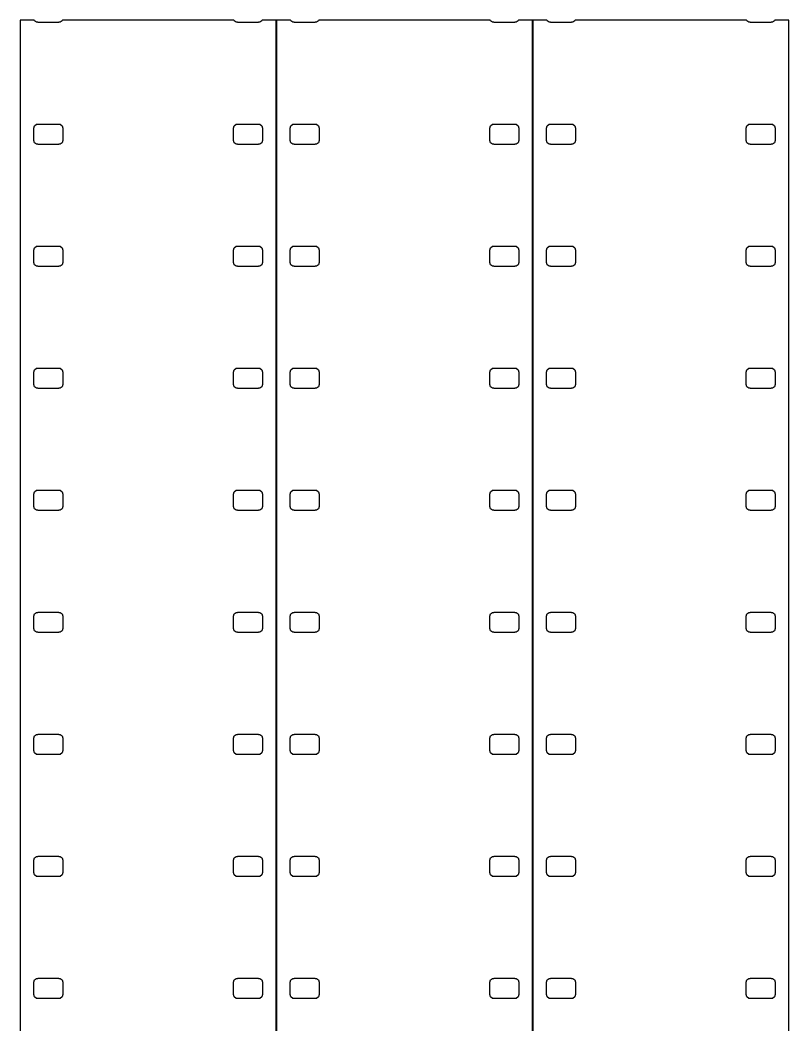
# Model space of a CAD drawing. Header units: metres. Extents: x -8 to 184, y -125 to 125.
# Drawn here: x 136.1 to 184.1, y 62.7 to 125.5 of the extents above; entities that cross this region are included whole.
import ezdxf

# ---------------------------------------------------------------- set-up
doc = ezdxf.new("R2010")
doc.units = ezdxf.units.M

msp = doc.modelspace()

# ---------------------------------------------------------------- linework, layer by layer
for p, q in [((136.976, 125.482), (136.09, 125.482)), ((136.09, 125.482), (136.09, -125.482)), ((136.988, 125.446), (136.976, 125.482)), ((138.733, 125.482), (138.721, 125.446)), ((149.447, 125.482), (138.733, 125.482)), ((149.459, 125.446), (149.447, 125.482)), ((151.204, 125.482), (151.192, 125.446)), ((152.09, 125.482), (151.204, 125.482)), ((152.09, -125.482), (152.09, 125.482)), ((152.986, 125.482), (152.1, 125.482)), ((152.1, 125.482), (152.1, -125.482)), ((152.998, 125.446), (152.986, 125.482)), ((154.743, 125.482), (154.731, 125.446)), ((165.457, 125.482), (154.743, 125.482)), ((165.469, 125.446), (165.457, 125.482)), ((167.214, 125.482), (167.202, 125.446)), ((168.1, 125.482), (167.214, 125.482)), ((168.1, -125.482), (168.1, 125.482)), ((168.996, 125.482), (168.11, 125.482)), ((168.11, 125.482), (168.11, -125.482)), ((169.008, 125.446), (168.996, 125.482)), ((170.753, 125.482), (170.741, 125.446)), ((181.467, 125.482), (170.753, 125.482)), ((181.479, 125.446), (181.467, 125.482)), ((183.224, 125.482), (183.212, 125.446)), ((184.11, 125.482), (183.224, 125.482)), ((184.11, -125.482), (184.11, 125.482)), ((137.113, 125.355), (136.988, 125.446)), ((137.19, 125.355), (137.113, 125.355)), ((137.19, 125.342), (137.19, 125.355)), ((138.519, 125.342), (137.19, 125.342)), ((138.596, 125.355), (138.519, 125.355)), ((138.519, 125.355), (138.519, 125.342)), ((138.721, 125.446), (138.596, 125.355)), ((149.584, 125.355), (149.459, 125.446)), ((149.661, 125.355), (149.584, 125.355)), ((149.661, 125.342), (149.661, 125.355)), ((150.99, 125.342), (149.661, 125.342)), ((151.067, 125.355), (150.99, 125.355)), ((150.99, 125.355), (150.99, 125.342)), ((151.192, 125.446), (151.067, 125.355)), ((153.123, 125.355), (152.998, 125.446)), ((153.2, 125.355), (153.123, 125.355)), ((153.2, 125.342), (153.2, 125.355)), ((154.529, 125.342), (153.2, 125.342)), ((154.606, 125.355), (154.529, 125.355)), ((154.529, 125.355), (154.529, 125.342)), ((154.731, 125.446), (154.606, 125.355)), ((165.594, 125.355), (165.469, 125.446)), ((165.671, 125.355), (165.594, 125.355)), ((165.671, 125.342), (165.671, 125.355)), ((167, 125.342), (165.671, 125.342)), ((167.077, 125.355), (167, 125.355)), ((167, 125.355), (167, 125.342)), ((167.202, 125.446), (167.077, 125.355)), ((169.133, 125.355), (169.008, 125.446)), ((169.21, 125.355), (169.133, 125.355)), ((169.21, 125.342), (169.21, 125.355)), ((170.539, 125.342), (169.21, 125.342)), ((170.616, 125.355), (170.539, 125.355)), ((170.539, 125.355), (170.539, 125.342)), ((170.741, 125.446), (170.616, 125.355)), ((181.604, 125.355), (181.479, 125.446)), ((181.681, 125.355), (181.604, 125.355)), ((181.681, 125.342), (181.681, 125.355)), ((183.01, 125.342), (181.681, 125.342)), ((183.087, 125.355), (183.01, 125.355)), ((183.01, 125.355), (183.01, 125.342)), ((183.212, 125.446), (183.087, 125.355)), ((136.94, 118.742), (136.988, 118.889)), ((136.94, 117.973), (136.94, 118.742)), ((136.988, 118.889), (137.113, 118.98)), ((137.113, 118.98), (137.19, 118.98)), ((137.19, 118.98), (137.19, 118.992)), ((137.19, 118.992), (138.519, 118.992)), ((138.519, 118.992), (138.519, 118.98)), ((138.519, 118.98), (138.596, 118.98)), ((138.596, 118.98), (138.721, 118.889)), ((138.721, 118.889), (138.769, 118.742)), ((138.769, 118.742), (138.769, 117.973)), ((149.411, 118.742), (149.459, 118.889)), ((149.411, 117.973), (149.411, 118.742)), ((149.459, 118.889), (149.584, 118.98)), ((149.584, 118.98), (149.661, 118.98)), ((149.661, 118.98), (149.661, 118.992)), ((149.661, 118.992), (150.99, 118.992)), ((150.99, 118.992), (150.99, 118.98)), ((150.99, 118.98), (151.067, 118.98)), ((151.067, 118.98), (151.192, 118.889)), ((151.192, 118.889), (151.24, 118.742)), ((151.24, 118.742), (151.24, 117.973)), ((152.95, 118.742), (152.998, 118.889)), ((152.95, 117.973), (152.95, 118.742)), ((152.998, 118.889), (153.123, 118.98)), ((153.123, 118.98), (153.2, 118.98)), ((153.2, 118.98), (153.2, 118.992)), ((153.2, 118.992), (154.529, 118.992)), ((154.529, 118.992), (154.529, 118.98)), ((154.529, 118.98), (154.606, 118.98)), ((154.606, 118.98), (154.731, 118.889)), ((154.731, 118.889), (154.779, 118.742)), ((154.779, 118.742), (154.779, 117.973)), ((165.421, 118.742), (165.469, 118.889)), ((165.421, 117.973), (165.421, 118.742)), ((165.469, 118.889), (165.594, 118.98)), ((165.594, 118.98), (165.671, 118.98)), ((165.671, 118.98), (165.671, 118.992)), ((165.671, 118.992), (167, 118.992)), ((167, 118.992), (167, 118.98)), ((167, 118.98), (167.077, 118.98)), ((167.077, 118.98), (167.202, 118.889)), ((167.202, 118.889), (167.25, 118.742)), ((167.25, 118.742), (167.25, 117.973)), ((168.96, 118.742), (169.008, 118.889)), ((168.96, 117.973), (168.96, 118.742)), ((169.008, 118.889), (169.133, 118.98)), ((169.133, 118.98), (169.21, 118.98)), ((169.21, 118.98), (169.21, 118.992)), ((169.21, 118.992), (170.539, 118.992)), ((170.539, 118.992), (170.539, 118.98)), ((170.539, 118.98), (170.616, 118.98)), ((170.616, 118.98), (170.741, 118.889)), ((170.741, 118.889), (170.789, 118.742)), ((170.789, 118.742), (170.789, 117.973)), ((181.431, 118.742), (181.479, 118.889)), ((181.431, 117.973), (181.431, 118.742)), ((181.479, 118.889), (181.604, 118.98)), ((181.604, 118.98), (181.681, 118.98)), ((181.681, 118.98), (181.681, 118.992)), ((181.681, 118.992), (183.01, 118.992)), ((183.01, 118.992), (183.01, 118.98)), ((183.01, 118.98), (183.087, 118.98)), ((183.087, 118.98), (183.212, 118.889)), ((183.212, 118.889), (183.26, 118.742)), ((183.26, 118.742), (183.26, 117.973)), ((136.988, 117.826), (136.94, 117.973)), ((138.769, 117.973), (138.721, 117.826)), ((149.459, 117.826), (149.411, 117.973)), ((151.24, 117.973), (151.192, 117.826)), ((152.998, 117.826), (152.95, 117.973)), ((154.779, 117.973), (154.731, 117.826)), ((165.469, 117.826), (165.421, 117.973)), ((167.25, 117.973), (167.202, 117.826)), ((169.008, 117.826), (168.96, 117.973)), ((170.789, 117.973), (170.741, 117.826)), ((181.479, 117.826), (181.431, 117.973)), ((183.26, 117.973), (183.212, 117.826)), ((137.113, 117.735), (136.988, 117.826)), ((137.19, 117.735), (137.113, 117.735)), ((137.19, 117.723), (137.19, 117.735)), ((138.519, 117.723), (137.19, 117.723)), ((138.596, 117.735), (138.519, 117.735)), ((138.519, 117.735), (138.519, 117.723)), ((138.721, 117.826), (138.596, 117.735)), ((149.584, 117.735), (149.459, 117.826)), ((149.661, 117.735), (149.584, 117.735)), ((149.661, 117.723), (149.661, 117.735)), ((150.99, 117.723), (149.661, 117.723)), ((151.067, 117.735), (150.99, 117.735)), ((150.99, 117.735), (150.99, 117.723)), ((151.192, 117.826), (151.067, 117.735)), ((153.123, 117.735), (152.998, 117.826)), ((153.2, 117.735), (153.123, 117.735)), ((153.2, 117.723), (153.2, 117.735)), ((154.529, 117.723), (153.2, 117.723)), ((154.606, 117.735), (154.529, 117.735)), ((154.529, 117.735), (154.529, 117.723)), ((154.731, 117.826), (154.606, 117.735)), ((165.594, 117.735), (165.469, 117.826)), ((165.671, 117.735), (165.594, 117.735)), ((165.671, 117.723), (165.671, 117.735)), ((167, 117.723), (165.671, 117.723)), ((167.077, 117.735), (167, 117.735)), ((167, 117.735), (167, 117.723)), ((167.202, 117.826), (167.077, 117.735)), ((169.133, 117.735), (169.008, 117.826)), ((169.21, 117.735), (169.133, 117.735)), ((169.21, 117.723), (169.21, 117.735)), ((170.539, 117.723), (169.21, 117.723)), ((170.616, 117.735), (170.539, 117.735)), ((170.539, 117.735), (170.539, 117.723)), ((170.741, 117.826), (170.616, 117.735)), ((181.604, 117.735), (181.479, 117.826)), ((181.681, 117.735), (181.604, 117.735)), ((181.681, 117.723), (181.681, 117.735)), ((183.01, 117.723), (181.681, 117.723)), ((183.087, 117.735), (183.01, 117.735)), ((183.01, 117.735), (183.01, 117.723)), ((183.212, 117.826), (183.087, 117.735)), ((136.94, 111.122), (136.988, 111.269)), ((136.94, 110.352), (136.94, 111.122)), ((136.988, 111.269), (137.113, 111.36)), ((137.113, 111.36), (137.19, 111.36)), ((137.19, 111.36), (137.19, 111.372)), ((137.19, 111.372), (138.519, 111.372)), ((138.519, 111.372), (138.519, 111.36)), ((138.519, 111.36), (138.596, 111.36)), ((138.596, 111.36), (138.721, 111.269)), ((138.721, 111.269), (138.769, 111.122)), ((138.769, 111.122), (138.769, 110.352)), ((149.411, 111.122), (149.459, 111.269)), ((149.411, 110.352), (149.411, 111.122)), ((149.459, 111.269), (149.584, 111.36)), ((149.584, 111.36), (149.661, 111.36)), ((149.661, 111.36), (149.661, 111.372)), ((149.661, 111.372), (150.99, 111.372)), ((150.99, 111.372), (150.99, 111.36)), ((150.99, 111.36), (151.067, 111.36)), ((151.067, 111.36), (151.192, 111.269)), ((151.192, 111.269), (151.24, 111.122)), ((151.24, 111.122), (151.24, 110.352)), ((152.95, 111.122), (152.998, 111.269)), ((152.95, 110.352), (152.95, 111.122)), ((152.998, 111.269), (153.123, 111.36)), ((153.123, 111.36), (153.2, 111.36)), ((153.2, 111.36), (153.2, 111.372)), ((153.2, 111.372), (154.529, 111.372)), ((154.529, 111.372), (154.529, 111.36)), ((154.529, 111.36), (154.606, 111.36)), ((154.606, 111.36), (154.731, 111.269)), ((154.731, 111.269), (154.779, 111.122)), ((154.779, 111.122), (154.779, 110.352)), ((165.421, 111.122), (165.469, 111.269)), ((165.421, 110.352), (165.421, 111.122)), ((165.469, 111.269), (165.594, 111.36)), ((165.594, 111.36), (165.671, 111.36)), ((165.671, 111.36), (165.671, 111.372)), ((165.671, 111.372), (167, 111.372)), ((167, 111.372), (167, 111.36)), ((167, 111.36), (167.077, 111.36)), ((167.077, 111.36), (167.202, 111.269)), ((167.202, 111.269), (167.25, 111.122)), ((167.25, 111.122), (167.25, 110.352)), ((168.96, 111.122), (169.008, 111.269)), ((168.96, 110.352), (168.96, 111.122)), ((169.008, 111.269), (169.133, 111.36)), ((169.133, 111.36), (169.21, 111.36)), ((169.21, 111.36), (169.21, 111.372)), ((169.21, 111.372), (170.539, 111.372)), ((170.539, 111.372), (170.539, 111.36)), ((170.539, 111.36), (170.616, 111.36)), ((170.616, 111.36), (170.741, 111.269)), ((170.741, 111.269), (170.789, 111.122)), ((170.789, 111.122), (170.789, 110.352)), ((181.431, 111.122), (181.479, 111.269)), ((181.431, 110.352), (181.431, 111.122)), ((181.479, 111.269), (181.604, 111.36)), ((181.604, 111.36), (181.681, 111.36)), ((181.681, 111.36), (181.681, 111.372)), ((181.681, 111.372), (183.01, 111.372)), ((183.01, 111.372), (183.01, 111.36)), ((183.01, 111.36), (183.087, 111.36)), ((183.087, 111.36), (183.212, 111.269)), ((183.212, 111.269), (183.26, 111.122)), ((183.26, 111.122), (183.26, 110.352)), ((136.988, 110.206), (136.94, 110.352)), ((137.113, 110.115), (136.988, 110.206)), ((137.19, 110.115), (137.113, 110.115)), ((137.19, 110.102), (137.19, 110.115)), ((138.519, 110.102), (137.19, 110.102)), ((138.596, 110.115), (138.519, 110.115)), ((138.519, 110.115), (138.519, 110.102)), ((138.721, 110.206), (138.596, 110.115)), ((138.769, 110.352), (138.721, 110.206)), ((149.459, 110.206), (149.411, 110.352)), ((149.584, 110.115), (149.459, 110.206)), ((149.661, 110.115), (149.584, 110.115)), ((149.661, 110.102), (149.661, 110.115)), ((150.99, 110.102), (149.661, 110.102)), ((151.067, 110.115), (150.99, 110.115)), ((150.99, 110.115), (150.99, 110.102)), ((151.192, 110.206), (151.067, 110.115)), ((151.24, 110.352), (151.192, 110.206)), ((152.998, 110.206), (152.95, 110.352)), ((153.123, 110.115), (152.998, 110.206)), ((153.2, 110.115), (153.123, 110.115)), ((153.2, 110.102), (153.2, 110.115)), ((154.529, 110.102), (153.2, 110.102)), ((154.606, 110.115), (154.529, 110.115)), ((154.529, 110.115), (154.529, 110.102)), ((154.731, 110.206), (154.606, 110.115)), ((154.779, 110.352), (154.731, 110.206)), ((165.469, 110.206), (165.421, 110.352)), ((165.594, 110.115), (165.469, 110.206)), ((165.671, 110.115), (165.594, 110.115)), ((165.671, 110.102), (165.671, 110.115)), ((167, 110.102), (165.671, 110.102)), ((167.077, 110.115), (167, 110.115)), ((167, 110.115), (167, 110.102)), ((167.202, 110.206), (167.077, 110.115)), ((167.25, 110.352), (167.202, 110.206)), ((169.008, 110.206), (168.96, 110.352)), ((169.133, 110.115), (169.008, 110.206)), ((169.21, 110.115), (169.133, 110.115)), ((169.21, 110.102), (169.21, 110.115)), ((170.539, 110.102), (169.21, 110.102)), ((170.616, 110.115), (170.539, 110.115)), ((170.539, 110.115), (170.539, 110.102)), ((170.741, 110.206), (170.616, 110.115)), ((170.789, 110.352), (170.741, 110.206)), ((181.479, 110.206), (181.431, 110.352)), ((181.604, 110.115), (181.479, 110.206)), ((181.681, 110.115), (181.604, 110.115)), ((181.681, 110.102), (181.681, 110.115)), ((183.01, 110.102), (181.681, 110.102)), ((183.087, 110.115), (183.01, 110.115)), ((183.01, 110.115), (183.01, 110.102)), ((183.212, 110.206), (183.087, 110.115)), ((183.26, 110.352), (183.212, 110.206)), ((136.94, 103.503), (136.988, 103.649)), ((136.988, 103.649), (137.113, 103.74)), ((137.113, 103.74), (137.19, 103.74)), ((137.19, 103.74), (137.19, 103.753)), ((137.19, 103.753), (138.519, 103.753)), ((138.519, 103.753), (138.519, 103.74)), ((138.519, 103.74), (138.596, 103.74)), ((138.596, 103.74), (138.721, 103.649)), ((138.721, 103.649), (138.769, 103.503)), ((149.411, 103.503), (149.459, 103.649)), ((149.459, 103.649), (149.584, 103.74)), ((149.584, 103.74), (149.661, 103.74)), ((149.661, 103.74), (149.661, 103.753)), ((149.661, 103.753), (150.99, 103.753)), ((150.99, 103.753), (150.99, 103.74)), ((150.99, 103.74), (151.067, 103.74)), ((151.067, 103.74), (151.192, 103.649)), ((151.192, 103.649), (151.24, 103.503)), ((152.95, 103.503), (152.998, 103.649)), ((152.998, 103.649), (153.123, 103.74)), ((153.123, 103.74), (153.2, 103.74)), ((153.2, 103.74), (153.2, 103.753)), ((153.2, 103.753), (154.529, 103.753)), ((154.529, 103.753), (154.529, 103.74)), ((154.529, 103.74), (154.606, 103.74)), ((154.606, 103.74), (154.731, 103.649)), ((154.731, 103.649), (154.779, 103.503)), ((165.421, 103.503), (165.469, 103.649)), ((165.469, 103.649), (165.594, 103.74)), ((165.594, 103.74), (165.671, 103.74)), ((165.671, 103.74), (165.671, 103.753)), ((165.671, 103.753), (167, 103.753)), ((167, 103.753), (167, 103.74)), ((167, 103.74), (167.077, 103.74)), ((167.077, 103.74), (167.202, 103.649)), ((167.202, 103.649), (167.25, 103.503)), ((168.96, 103.503), (169.008, 103.649)), ((169.008, 103.649), (169.133, 103.74)), ((169.133, 103.74), (169.21, 103.74)), ((169.21, 103.74), (169.21, 103.753)), ((169.21, 103.753), (170.539, 103.753)), ((170.539, 103.753), (170.539, 103.74)), ((170.539, 103.74), (170.616, 103.74)), ((170.616, 103.74), (170.741, 103.649)), ((170.741, 103.649), (170.789, 103.503)), ((181.431, 103.503), (181.479, 103.649)), ((181.479, 103.649), (181.604, 103.74)), ((181.604, 103.74), (181.681, 103.74)), ((181.681, 103.74), (181.681, 103.753)), ((181.681, 103.753), (183.01, 103.753)), ((183.01, 103.753), (183.01, 103.74)), ((183.01, 103.74), (183.087, 103.74)), ((183.087, 103.74), (183.212, 103.649)), ((183.212, 103.649), (183.26, 103.503)), ((136.94, 102.732), (136.94, 103.503)), ((138.769, 103.503), (138.769, 102.732)), ((149.411, 102.732), (149.411, 103.503)), ((151.24, 103.503), (151.24, 102.732)), ((152.95, 102.732), (152.95, 103.503)), ((154.779, 103.503), (154.779, 102.732)), ((165.421, 102.732), (165.421, 103.503)), ((167.25, 103.503), (167.25, 102.732)), ((168.96, 102.732), (168.96, 103.503)), ((170.789, 103.503), (170.789, 102.732)), ((181.431, 102.732), (181.431, 103.503)), ((183.26, 103.503), (183.26, 102.732)), ((136.988, 102.586), (136.94, 102.732)), ((137.113, 102.495), (136.988, 102.586)), ((137.19, 102.495), (137.113, 102.495)), ((137.19, 102.482), (137.19, 102.495)), ((138.519, 102.482), (137.19, 102.482)), ((138.596, 102.495), (138.519, 102.495)), ((138.519, 102.495), (138.519, 102.482)), ((138.721, 102.586), (138.596, 102.495)), ((138.769, 102.732), (138.721, 102.586)), ((149.459, 102.586), (149.411, 102.732)), ((149.584, 102.495), (149.459, 102.586)), ((149.661, 102.495), (149.584, 102.495)), ((149.661, 102.482), (149.661, 102.495)), ((150.99, 102.482), (149.661, 102.482)), ((151.067, 102.495), (150.99, 102.495)), ((150.99, 102.495), (150.99, 102.482)), ((151.192, 102.586), (151.067, 102.495)), ((151.24, 102.732), (151.192, 102.586)), ((152.998, 102.586), (152.95, 102.732)), ((153.123, 102.495), (152.998, 102.586)), ((153.2, 102.495), (153.123, 102.495)), ((153.2, 102.482), (153.2, 102.495)), ((154.529, 102.482), (153.2, 102.482)), ((154.606, 102.495), (154.529, 102.495)), ((154.529, 102.495), (154.529, 102.482)), ((154.731, 102.586), (154.606, 102.495)), ((154.779, 102.732), (154.731, 102.586)), ((165.469, 102.586), (165.421, 102.732)), ((165.594, 102.495), (165.469, 102.586)), ((165.671, 102.495), (165.594, 102.495)), ((165.671, 102.482), (165.671, 102.495)), ((167, 102.482), (165.671, 102.482)), ((167.077, 102.495), (167, 102.495)), ((167, 102.495), (167, 102.482)), ((167.202, 102.586), (167.077, 102.495)), ((167.25, 102.732), (167.202, 102.586)), ((169.008, 102.586), (168.96, 102.732)), ((169.133, 102.495), (169.008, 102.586)), ((169.21, 102.495), (169.133, 102.495)), ((169.21, 102.482), (169.21, 102.495)), ((170.539, 102.482), (169.21, 102.482)), ((170.616, 102.495), (170.539, 102.495)), ((170.539, 102.495), (170.539, 102.482)), ((170.741, 102.586), (170.616, 102.495)), ((170.789, 102.732), (170.741, 102.586)), ((181.479, 102.586), (181.431, 102.732)), ((181.604, 102.495), (181.479, 102.586)), ((181.681, 102.495), (181.604, 102.495)), ((181.681, 102.482), (181.681, 102.495)), ((183.01, 102.482), (181.681, 102.482)), ((183.087, 102.495), (183.01, 102.495)), ((183.01, 102.495), (183.01, 102.482)), ((183.212, 102.586), (183.087, 102.495)), ((183.26, 102.732), (183.212, 102.586)), ((136.94, 95.8825), (136.988, 96.0294)), ((136.988, 96.0294), (137.113, 96.1203)), ((137.113, 96.1203), (137.19, 96.1203)), ((137.19, 96.1203), (137.19, 96.1325)), ((137.19, 96.1325), (138.519, 96.1325)), ((138.519, 96.1325), (138.519, 96.1203)), ((138.519, 96.1203), (138.596, 96.1203)), ((138.596, 96.1203), (138.721, 96.0294)), ((138.721, 96.0294), (138.769, 95.8825)), ((149.411, 95.8825), (149.459, 96.0294)), ((149.459, 96.0294), (149.584, 96.1203)), ((149.584, 96.1203), (149.661, 96.1203)), ((149.661, 96.1203), (149.661, 96.1325)), ((149.661, 96.1325), (150.99, 96.1325)), ((150.99, 96.1325), (150.99, 96.1203)), ((150.99, 96.1203), (151.067, 96.1203)), ((151.067, 96.1203), (151.192, 96.0294)), ((151.192, 96.0294), (151.24, 95.8825)), ((152.95, 95.8825), (152.998, 96.0294)), ((152.998, 96.0294), (153.123, 96.1203)), ((153.123, 96.1203), (153.2, 96.1203)), ((153.2, 96.1203), (153.2, 96.1325)), ((153.2, 96.1325), (154.529, 96.1325)), ((154.529, 96.1325), (154.529, 96.1203)), ((154.529, 96.1203), (154.606, 96.1203)), ((154.606, 96.1203), (154.731, 96.0294)), ((154.731, 96.0294), (154.779, 95.8825)), ((165.421, 95.8825), (165.469, 96.0294)), ((165.469, 96.0294), (165.594, 96.1203)), ((165.594, 96.1203), (165.671, 96.1203)), ((165.671, 96.1203), (165.671, 96.1325)), ((165.671, 96.1325), (167, 96.1325)), ((167, 96.1325), (167, 96.1203)), ((167, 96.1203), (167.077, 96.1203)), ((167.077, 96.1203), (167.202, 96.0294)), ((167.202, 96.0294), (167.25, 95.8825)), ((168.96, 95.8825), (169.008, 96.0294)), ((169.008, 96.0294), (169.133, 96.1203)), ((169.133, 96.1203), (169.21, 96.1203)), ((169.21, 96.1203), (169.21, 96.1325)), ((169.21, 96.1325), (170.539, 96.1325)), ((170.539, 96.1325), (170.539, 96.1203)), ((170.539, 96.1203), (170.616, 96.1203)), ((170.616, 96.1203), (170.741, 96.0294)), ((170.741, 96.0294), (170.789, 95.8825)), ((181.431, 95.8825), (181.479, 96.0294)), ((181.479, 96.0294), (181.604, 96.1203)), ((181.604, 96.1203), (181.681, 96.1203)), ((181.681, 96.1203), (181.681, 96.1325)), ((181.681, 96.1325), (183.01, 96.1325)), ((183.01, 96.1325), (183.01, 96.1203)), ((183.01, 96.1203), (183.087, 96.1203)), ((183.087, 96.1203), (183.212, 96.0294)), ((183.212, 96.0294), (183.26, 95.8825)), ((136.94, 95.1125), (136.94, 95.8825)), ((138.769, 95.8825), (138.769, 95.1125)), ((149.411, 95.1125), (149.411, 95.8825)), ((151.24, 95.8825), (151.24, 95.1125)), ((152.95, 95.1125), (152.95, 95.8825)), ((154.779, 95.8825), (154.779, 95.1125)), ((165.421, 95.1125), (165.421, 95.8825)), ((167.25, 95.8825), (167.25, 95.1125)), ((168.96, 95.1125), (168.96, 95.8825)), ((170.789, 95.8825), (170.789, 95.1125)), ((181.431, 95.1125), (181.431, 95.8825)), ((183.26, 95.8825), (183.26, 95.1125)), ((136.988, 94.9655), (136.94, 95.1125)), ((137.113, 94.8747), (136.988, 94.9655)), ((137.19, 94.8747), (137.113, 94.8747)), ((137.19, 94.8625), (137.19, 94.8747)), ((138.519, 94.8625), (137.19, 94.8625)), ((138.596, 94.8747), (138.519, 94.8747)), ((138.519, 94.8747), (138.519, 94.8625)), ((138.721, 94.9655), (138.596, 94.8747)), ((138.769, 95.1125), (138.721, 94.9655)), ((149.459, 94.9655), (149.411, 95.1125)), ((149.584, 94.8747), (149.459, 94.9655)), ((149.661, 94.8747), (149.584, 94.8747)), ((149.661, 94.8625), (149.661, 94.8747)), ((150.99, 94.8625), (149.661, 94.8625)), ((151.067, 94.8747), (150.99, 94.8747)), ((150.99, 94.8747), (150.99, 94.8625)), ((151.192, 94.9655), (151.067, 94.8747)), ((151.24, 95.1125), (151.192, 94.9655)), ((152.998, 94.9655), (152.95, 95.1125)), ((153.123, 94.8747), (152.998, 94.9655)), ((153.2, 94.8747), (153.123, 94.8747)), ((153.2, 94.8625), (153.2, 94.8747)), ((154.529, 94.8625), (153.2, 94.8625)), ((154.606, 94.8747), (154.529, 94.8747)), ((154.529, 94.8747), (154.529, 94.8625)), ((154.731, 94.9655), (154.606, 94.8747)), ((154.779, 95.1125), (154.731, 94.9655)), ((165.469, 94.9655), (165.421, 95.1125)), ((165.594, 94.8747), (165.469, 94.9655)), ((165.671, 94.8747), (165.594, 94.8747)), ((165.671, 94.8625), (165.671, 94.8747)), ((167, 94.8625), (165.671, 94.8625)), ((167.077, 94.8747), (167, 94.8747)), ((167, 94.8747), (167, 94.8625)), ((167.202, 94.9655), (167.077, 94.8747)), ((167.25, 95.1125), (167.202, 94.9655)), ((169.008, 94.9655), (168.96, 95.1125)), ((169.133, 94.8747), (169.008, 94.9655)), ((169.21, 94.8747), (169.133, 94.8747)), ((169.21, 94.8625), (169.21, 94.8747)), ((170.539, 94.8625), (169.21, 94.8625)), ((170.616, 94.8747), (170.539, 94.8747)), ((170.539, 94.8747), (170.539, 94.8625)), ((170.741, 94.9655), (170.616, 94.8747)), ((170.789, 95.1125), (170.741, 94.9655)), ((181.479, 94.9655), (181.431, 95.1125)), ((181.604, 94.8747), (181.479, 94.9655)), ((181.681, 94.8747), (181.604, 94.8747)), ((181.681, 94.8625), (181.681, 94.8747)), ((183.01, 94.8625), (181.681, 94.8625)), ((183.087, 94.8747), (183.01, 94.8747)), ((183.01, 94.8747), (183.01, 94.8625)), ((183.212, 94.9655), (183.087, 94.8747)), ((183.26, 95.1125), (183.212, 94.9655)), ((136.988, 88.4094), (137.113, 88.5003)), ((137.113, 88.5003), (137.19, 88.5003)), ((137.19, 88.5003), (137.19, 88.5125)), ((137.19, 88.5125), (138.519, 88.5125)), ((138.519, 88.5125), (138.519, 88.5003)), ((138.519, 88.5003), (138.596, 88.5003)), ((138.596, 88.5003), (138.721, 88.4094)), ((149.459, 88.4094), (149.584, 88.5003)), ((149.584, 88.5003), (149.661, 88.5003)), ((149.661, 88.5003), (149.661, 88.5125)), ((149.661, 88.5125), (150.99, 88.5125)), ((150.99, 88.5125), (150.99, 88.5003)), ((150.99, 88.5003), (151.067, 88.5003)), ((151.067, 88.5003), (151.192, 88.4094)), ((152.998, 88.4094), (153.123, 88.5003)), ((153.123, 88.5003), (153.2, 88.5003)), ((153.2, 88.5003), (153.2, 88.5125)), ((153.2, 88.5125), (154.529, 88.5125)), ((154.529, 88.5125), (154.529, 88.5003)), ((154.529, 88.5003), (154.606, 88.5003)), ((154.606, 88.5003), (154.731, 88.4094)), ((165.469, 88.4094), (165.594, 88.5003)), ((165.594, 88.5003), (165.671, 88.5003)), ((165.671, 88.5003), (165.671, 88.5125)), ((165.671, 88.5125), (167, 88.5125)), ((167, 88.5125), (167, 88.5003)), ((167, 88.5003), (167.077, 88.5003)), ((167.077, 88.5003), (167.202, 88.4094)), ((169.008, 88.4094), (169.133, 88.5003)), ((169.133, 88.5003), (169.21, 88.5003)), ((169.21, 88.5003), (169.21, 88.5125)), ((169.21, 88.5125), (170.539, 88.5125)), ((170.539, 88.5125), (170.539, 88.5003)), ((170.539, 88.5003), (170.616, 88.5003)), ((170.616, 88.5003), (170.741, 88.4094)), ((181.479, 88.4094), (181.604, 88.5003)), ((181.604, 88.5003), (181.681, 88.5003)), ((181.681, 88.5003), (181.681, 88.5125)), ((181.681, 88.5125), (183.01, 88.5125)), ((183.01, 88.5125), (183.01, 88.5003)), ((183.01, 88.5003), (183.087, 88.5003)), ((183.087, 88.5003), (183.212, 88.4094)), ((136.94, 88.2625), (136.988, 88.4094)), ((136.94, 87.4925), (136.94, 88.2625)), ((138.721, 88.4094), (138.769, 88.2625)), ((138.769, 88.2625), (138.769, 87.4925)), ((149.411, 88.2625), (149.459, 88.4094)), ((149.411, 87.4925), (149.411, 88.2625)), ((151.192, 88.4094), (151.24, 88.2625)), ((151.24, 88.2625), (151.24, 87.4925)), ((152.95, 88.2625), (152.998, 88.4094)), ((152.95, 87.4925), (152.95, 88.2625)), ((154.731, 88.4094), (154.779, 88.2625)), ((154.779, 88.2625), (154.779, 87.4925)), ((165.421, 88.2625), (165.469, 88.4094)), ((165.421, 87.4925), (165.421, 88.2625)), ((167.202, 88.4094), (167.25, 88.2625)), ((167.25, 88.2625), (167.25, 87.4925)), ((168.96, 88.2625), (169.008, 88.4094)), ((168.96, 87.4925), (168.96, 88.2625)), ((170.741, 88.4094), (170.789, 88.2625)), ((170.789, 88.2625), (170.789, 87.4925)), ((181.431, 88.2625), (181.479, 88.4094)), ((181.431, 87.4925), (181.431, 88.2625)), ((183.212, 88.4094), (183.26, 88.2625)), ((183.26, 88.2625), (183.26, 87.4925)), ((136.988, 87.3456), (136.94, 87.4925)), ((137.113, 87.2547), (136.988, 87.3456)), ((137.19, 87.2547), (137.113, 87.2547)), ((137.19, 87.2425), (137.19, 87.2547)), ((138.519, 87.2425), (137.19, 87.2425)), ((138.519, 87.2547), (138.519, 87.2425)), ((138.596, 87.2547), (138.519, 87.2547)), ((138.721, 87.3456), (138.596, 87.2547)), ((138.769, 87.4925), (138.721, 87.3456)), ((149.459, 87.3456), (149.411, 87.4925)), ((149.584, 87.2547), (149.459, 87.3456)), ((149.661, 87.2547), (149.584, 87.2547)), ((149.661, 87.2425), (149.661, 87.2547)), ((150.99, 87.2425), (149.661, 87.2425)), ((151.067, 87.2547), (150.99, 87.2547)), ((150.99, 87.2547), (150.99, 87.2425)), ((151.192, 87.3456), (151.067, 87.2547)), ((151.24, 87.4925), (151.192, 87.3456)), ((152.998, 87.3456), (152.95, 87.4925)), ((153.123, 87.2547), (152.998, 87.3456)), ((153.2, 87.2547), (153.123, 87.2547)), ((153.2, 87.2425), (153.2, 87.2547)), ((154.529, 87.2425), (153.2, 87.2425)), ((154.606, 87.2547), (154.529, 87.2547)), ((154.529, 87.2547), (154.529, 87.2425)), ((154.731, 87.3456), (154.606, 87.2547)), ((154.779, 87.4925), (154.731, 87.3456)), ((165.469, 87.3456), (165.421, 87.4925)), ((165.594, 87.2547), (165.469, 87.3456)), ((165.671, 87.2547), (165.594, 87.2547)), ((165.671, 87.2425), (165.671, 87.2547)), ((167, 87.2425), (165.671, 87.2425)), ((167.077, 87.2547), (167, 87.2547)), ((167, 87.2547), (167, 87.2425)), ((167.202, 87.3456), (167.077, 87.2547)), ((167.25, 87.4925), (167.202, 87.3456)), ((169.008, 87.3456), (168.96, 87.4925)), ((169.133, 87.2547), (169.008, 87.3456)), ((169.21, 87.2547), (169.133, 87.2547)), ((169.21, 87.2425), (169.21, 87.2547)), ((170.539, 87.2425), (169.21, 87.2425)), ((170.616, 87.2547), (170.539, 87.2547)), ((170.539, 87.2547), (170.539, 87.2425)), ((170.741, 87.3456), (170.616, 87.2547)), ((170.789, 87.4925), (170.741, 87.3456)), ((181.479, 87.3456), (181.431, 87.4925)), ((181.604, 87.2547), (181.479, 87.3456)), ((181.681, 87.2547), (181.604, 87.2547)), ((181.681, 87.2425), (181.681, 87.2547)), ((183.01, 87.2425), (181.681, 87.2425)), ((183.087, 87.2547), (183.01, 87.2547)), ((183.01, 87.2547), (183.01, 87.2425)), ((183.212, 87.3456), (183.087, 87.2547)), ((183.26, 87.4925), (183.212, 87.3456)), ((136.94, 80.6425), (136.988, 80.7894)), ((136.94, 79.8725), (136.94, 80.6425)), ((136.988, 80.7894), (137.113, 80.8803)), ((137.113, 80.8803), (137.19, 80.8803)), ((137.19, 80.8803), (137.19, 80.8925)), ((137.19, 80.8925), (138.519, 80.8925)), ((138.519, 80.8925), (138.519, 80.8803)), ((138.519, 80.8803), (138.596, 80.8803)), ((138.596, 80.8803), (138.721, 80.7894)), ((138.721, 80.7894), (138.769, 80.6425)), ((138.769, 80.6425), (138.769, 79.8725)), ((149.411, 80.6425), (149.459, 80.7894)), ((149.411, 79.8725), (149.411, 80.6425)), ((149.459, 80.7894), (149.584, 80.8803)), ((149.584, 80.8803), (149.661, 80.8803)), ((149.661, 80.8803), (149.661, 80.8925)), ((149.661, 80.8925), (150.99, 80.8925)), ((150.99, 80.8925), (150.99, 80.8803)), ((150.99, 80.8803), (151.067, 80.8803)), ((151.067, 80.8803), (151.192, 80.7894)), ((151.192, 80.7894), (151.24, 80.6425)), ((151.24, 80.6425), (151.24, 79.8725)), ((152.95, 80.6425), (152.998, 80.7894)), ((152.95, 79.8725), (152.95, 80.6425)), ((152.998, 80.7894), (153.123, 80.8803)), ((153.123, 80.8803), (153.2, 80.8803)), ((153.2, 80.8803), (153.2, 80.8925)), ((153.2, 80.8925), (154.529, 80.8925)), ((154.529, 80.8925), (154.529, 80.8803)), ((154.529, 80.8803), (154.606, 80.8803)), ((154.606, 80.8803), (154.731, 80.7894)), ((154.731, 80.7894), (154.779, 80.6425)), ((154.779, 80.6425), (154.779, 79.8725)), ((165.421, 80.6425), (165.469, 80.7894)), ((165.421, 79.8725), (165.421, 80.6425)), ((165.469, 80.7894), (165.594, 80.8803)), ((165.594, 80.8803), (165.671, 80.8803)), ((165.671, 80.8803), (165.671, 80.8925)), ((165.671, 80.8925), (167, 80.8925)), ((167, 80.8925), (167, 80.8803)), ((167, 80.8803), (167.077, 80.8803)), ((167.077, 80.8803), (167.202, 80.7894)), ((167.202, 80.7894), (167.25, 80.6425)), ((167.25, 80.6425), (167.25, 79.8725)), ((168.96, 80.6425), (169.008, 80.7894)), ((168.96, 79.8725), (168.96, 80.6425)), ((169.008, 80.7894), (169.133, 80.8803)), ((169.133, 80.8803), (169.21, 80.8803)), ((169.21, 80.8803), (169.21, 80.8925)), ((169.21, 80.8925), (170.539, 80.8925)), ((170.539, 80.8925), (170.539, 80.8803)), ((170.539, 80.8803), (170.616, 80.8803)), ((170.616, 80.8803), (170.741, 80.7894)), ((170.741, 80.7894), (170.789, 80.6425)), ((170.789, 80.6425), (170.789, 79.8725)), ((181.431, 80.6425), (181.479, 80.7894)), ((181.431, 79.8725), (181.431, 80.6425)), ((181.479, 80.7894), (181.604, 80.8803)), ((181.604, 80.8803), (181.681, 80.8803)), ((181.681, 80.8803), (181.681, 80.8925)), ((181.681, 80.8925), (183.01, 80.8925)), ((183.01, 80.8925), (183.01, 80.8803)), ((183.01, 80.8803), (183.087, 80.8803)), ((183.087, 80.8803), (183.212, 80.7894)), ((183.212, 80.7894), (183.26, 80.6425)), ((183.26, 80.6425), (183.26, 79.8725)), ((136.988, 79.7256), (136.94, 79.8725)), ((137.113, 79.6347), (136.988, 79.7256)), ((138.721, 79.7256), (138.596, 79.6347)), ((138.769, 79.8725), (138.721, 79.7256)), ((149.459, 79.7256), (149.411, 79.8725)), ((149.584, 79.6347), (149.459, 79.7256)), ((151.192, 79.7256), (151.067, 79.6347)), ((151.24, 79.8725), (151.192, 79.7256)), ((152.998, 79.7256), (152.95, 79.8725)), ((153.123, 79.6347), (152.998, 79.7256)), ((154.731, 79.7256), (154.606, 79.6347)), ((154.779, 79.8725), (154.731, 79.7256)), ((165.469, 79.7256), (165.421, 79.8725)), ((165.594, 79.6347), (165.469, 79.7256)), ((167.202, 79.7256), (167.077, 79.6347)), ((167.25, 79.8725), (167.202, 79.7256)), ((169.008, 79.7256), (168.96, 79.8725)), ((169.133, 79.6347), (169.008, 79.7256)), ((170.741, 79.7256), (170.616, 79.6347)), ((170.789, 79.8725), (170.741, 79.7256)), ((181.479, 79.7256), (181.431, 79.8725)), ((181.604, 79.6347), (181.479, 79.7256)), ((183.212, 79.7256), (183.087, 79.6347)), ((183.26, 79.8725), (183.212, 79.7256)), ((137.19, 79.6347), (137.113, 79.6347)), ((137.19, 79.6225), (137.19, 79.6347)), ((138.519, 79.6225), (137.19, 79.6225)), ((138.596, 79.6347), (138.519, 79.6347)), ((138.519, 79.6347), (138.519, 79.6225)), ((149.661, 79.6347), (149.584, 79.6347)), ((149.661, 79.6225), (149.661, 79.6347)), ((150.99, 79.6225), (149.661, 79.6225)), ((151.067, 79.6347), (150.99, 79.6347)), ((150.99, 79.6347), (150.99, 79.6225)), ((153.2, 79.6347), (153.123, 79.6347)), ((153.2, 79.6225), (153.2, 79.6347)), ((154.529, 79.6225), (153.2, 79.6225)), ((154.606, 79.6347), (154.529, 79.6347)), ((154.529, 79.6347), (154.529, 79.6225)), ((165.671, 79.6347), (165.594, 79.6347)), ((165.671, 79.6225), (165.671, 79.6347)), ((167, 79.6225), (165.671, 79.6225)), ((167.077, 79.6347), (167, 79.6347)), ((167, 79.6347), (167, 79.6225)), ((169.21, 79.6347), (169.133, 79.6347)), ((169.21, 79.6225), (169.21, 79.6347)), ((170.539, 79.6225), (169.21, 79.6225)), ((170.616, 79.6347), (170.539, 79.6347)), ((170.539, 79.6347), (170.539, 79.6225)), ((181.681, 79.6347), (181.604, 79.6347)), ((181.681, 79.6225), (181.681, 79.6347)), ((183.01, 79.6225), (181.681, 79.6225)), ((183.087, 79.6347), (183.01, 79.6347)), ((183.01, 79.6347), (183.01, 79.6225)), ((136.94, 73.0225), (136.988, 73.1694)), ((136.94, 72.2525), (136.94, 73.0225)), ((136.988, 73.1694), (137.113, 73.2603)), ((137.113, 73.2603), (137.19, 73.2603)), ((137.19, 73.2603), (137.19, 73.2725)), ((137.19, 73.2725), (138.519, 73.2725)), ((138.519, 73.2725), (138.519, 73.2603)), ((138.519, 73.2603), (138.596, 73.2603)), ((138.596, 73.2603), (138.721, 73.1694)), ((138.721, 73.1694), (138.769, 73.0225)), ((138.769, 73.0225), (138.769, 72.2525)), ((149.411, 73.0225), (149.459, 73.1694)), ((149.411, 72.2525), (149.411, 73.0225)), ((149.459, 73.1694), (149.584, 73.2603)), ((149.584, 73.2603), (149.661, 73.2603)), ((149.661, 73.2603), (149.661, 73.2725)), ((149.661, 73.2725), (150.99, 73.2725)), ((150.99, 73.2725), (150.99, 73.2603)), ((150.99, 73.2603), (151.067, 73.2603)), ((151.067, 73.2603), (151.192, 73.1694)), ((151.192, 73.1694), (151.24, 73.0225)), ((151.24, 73.0225), (151.24, 72.2525)), ((152.95, 73.0225), (152.998, 73.1694)), ((152.95, 72.2525), (152.95, 73.0225)), ((152.998, 73.1694), (153.123, 73.2603)), ((153.123, 73.2603), (153.2, 73.2603)), ((153.2, 73.2603), (153.2, 73.2725)), ((153.2, 73.2725), (154.529, 73.2725)), ((154.529, 73.2725), (154.529, 73.2603)), ((154.529, 73.2603), (154.606, 73.2603)), ((154.606, 73.2603), (154.731, 73.1694)), ((154.731, 73.1694), (154.779, 73.0225)), ((154.779, 73.0225), (154.779, 72.2525)), ((165.421, 73.0225), (165.469, 73.1694)), ((165.421, 72.2525), (165.421, 73.0225)), ((165.469, 73.1694), (165.594, 73.2603)), ((165.594, 73.2603), (165.671, 73.2603)), ((165.671, 73.2603), (165.671, 73.2725)), ((165.671, 73.2725), (167, 73.2725)), ((167, 73.2725), (167, 73.2603)), ((167, 73.2603), (167.077, 73.2603)), ((167.077, 73.2603), (167.202, 73.1694)), ((167.202, 73.1694), (167.25, 73.0225)), ((167.25, 73.0225), (167.25, 72.2525)), ((168.96, 73.0225), (169.008, 73.1694)), ((168.96, 72.2525), (168.96, 73.0225)), ((169.008, 73.1694), (169.133, 73.2603)), ((169.133, 73.2603), (169.21, 73.2603)), ((169.21, 73.2603), (169.21, 73.2725)), ((169.21, 73.2725), (170.539, 73.2725)), ((170.539, 73.2725), (170.539, 73.2603)), ((170.539, 73.2603), (170.616, 73.2603)), ((170.616, 73.2603), (170.741, 73.1694)), ((170.741, 73.1694), (170.789, 73.0225)), ((170.789, 73.0225), (170.789, 72.2525)), ((181.431, 73.0225), (181.479, 73.1694)), ((181.431, 72.2525), (181.431, 73.0225)), ((181.479, 73.1694), (181.604, 73.2603)), ((181.604, 73.2603), (181.681, 73.2603)), ((181.681, 73.2603), (181.681, 73.2725)), ((181.681, 73.2725), (183.01, 73.2725)), ((183.01, 73.2725), (183.01, 73.2603)), ((183.01, 73.2603), (183.087, 73.2603)), ((183.087, 73.2603), (183.212, 73.1694)), ((183.212, 73.1694), (183.26, 73.0225)), ((183.26, 73.0225), (183.26, 72.2525)), ((136.988, 72.1055), (136.94, 72.2525)), ((138.769, 72.2525), (138.721, 72.1055)), ((149.459, 72.1055), (149.411, 72.2525)), ((151.24, 72.2525), (151.192, 72.1055)), ((152.998, 72.1055), (152.95, 72.2525)), ((154.779, 72.2525), (154.731, 72.1055)), ((165.469, 72.1055), (165.421, 72.2525)), ((167.25, 72.2525), (167.202, 72.1055)), ((169.008, 72.1055), (168.96, 72.2525)), ((170.789, 72.2525), (170.741, 72.1055)), ((181.479, 72.1055), (181.431, 72.2525)), ((183.26, 72.2525), (183.212, 72.1055)), ((137.113, 72.0147), (136.988, 72.1055)), ((137.19, 72.0147), (137.113, 72.0147)), ((137.19, 72.0025), (137.19, 72.0147)), ((138.519, 72.0025), (137.19, 72.0025)), ((138.596, 72.0147), (138.519, 72.0147)), ((138.519, 72.0147), (138.519, 72.0025)), ((138.721, 72.1055), (138.596, 72.0147)), ((149.584, 72.0147), (149.459, 72.1055)), ((149.661, 72.0147), (149.584, 72.0147)), ((149.661, 72.0025), (149.661, 72.0147)), ((150.99, 72.0025), (149.661, 72.0025)), ((151.067, 72.0147), (150.99, 72.0147)), ((150.99, 72.0147), (150.99, 72.0025)), ((151.192, 72.1055), (151.067, 72.0147)), ((153.123, 72.0147), (152.998, 72.1055)), ((153.2, 72.0147), (153.123, 72.0147)), ((153.2, 72.0025), (153.2, 72.0147)), ((154.529, 72.0025), (153.2, 72.0025)), ((154.606, 72.0147), (154.529, 72.0147)), ((154.529, 72.0147), (154.529, 72.0025)), ((154.731, 72.1055), (154.606, 72.0147)), ((165.594, 72.0147), (165.469, 72.1055)), ((165.671, 72.0147), (165.594, 72.0147)), ((165.671, 72.0025), (165.671, 72.0147)), ((167, 72.0025), (165.671, 72.0025)), ((167.077, 72.0147), (167, 72.0147)), ((167, 72.0147), (167, 72.0025)), ((167.202, 72.1055), (167.077, 72.0147)), ((169.133, 72.0147), (169.008, 72.1055)), ((169.21, 72.0147), (169.133, 72.0147)), ((169.21, 72.0025), (169.21, 72.0147)), ((170.539, 72.0025), (169.21, 72.0025)), ((170.539, 72.0147), (170.539, 72.0025)), ((170.616, 72.0147), (170.539, 72.0147)), ((170.741, 72.1055), (170.616, 72.0147)), ((181.604, 72.0147), (181.479, 72.1055)), ((181.681, 72.0147), (181.604, 72.0147)), ((181.681, 72.0025), (181.681, 72.0147)), ((183.01, 72.0025), (181.681, 72.0025)), ((183.087, 72.0147), (183.01, 72.0147)), ((183.01, 72.0147), (183.01, 72.0025)), ((183.212, 72.1055), (183.087, 72.0147)), ((136.94, 65.4025), (136.988, 65.5494)), ((136.94, 64.6325), (136.94, 65.4025)), ((136.988, 65.5494), (137.113, 65.6403)), ((137.113, 65.6403), (137.19, 65.6403)), ((137.19, 65.6403), (137.19, 65.6525)), ((137.19, 65.6525), (138.519, 65.6525)), ((138.519, 65.6525), (138.519, 65.6403)), ((138.519, 65.6403), (138.596, 65.6403)), ((138.596, 65.6403), (138.721, 65.5494)), ((138.721, 65.5494), (138.769, 65.4025)), ((138.769, 65.4025), (138.769, 64.6325)), ((149.411, 65.4025), (149.459, 65.5494)), ((149.411, 64.6325), (149.411, 65.4025)), ((149.459, 65.5494), (149.584, 65.6403)), ((149.584, 65.6403), (149.661, 65.6403)), ((149.661, 65.6403), (149.661, 65.6525)), ((149.661, 65.6525), (150.99, 65.6525)), ((150.99, 65.6525), (150.99, 65.6403)), ((150.99, 65.6403), (151.067, 65.6403)), ((151.067, 65.6403), (151.192, 65.5494)), ((151.192, 65.5494), (151.24, 65.4025)), ((151.24, 65.4025), (151.24, 64.6325)), ((152.95, 65.4025), (152.998, 65.5494)), ((152.95, 64.6325), (152.95, 65.4025)), ((152.998, 65.5494), (153.123, 65.6403)), ((153.123, 65.6403), (153.2, 65.6403)), ((153.2, 65.6403), (153.2, 65.6525)), ((153.2, 65.6525), (154.529, 65.6525)), ((154.529, 65.6525), (154.529, 65.6403)), ((154.529, 65.6403), (154.606, 65.6403)), ((154.606, 65.6403), (154.731, 65.5494)), ((154.731, 65.5494), (154.779, 65.4025)), ((154.779, 65.4025), (154.779, 64.6325)), ((165.421, 65.4025), (165.469, 65.5494)), ((165.421, 64.6325), (165.421, 65.4025)), ((165.469, 65.5494), (165.594, 65.6403)), ((165.594, 65.6403), (165.671, 65.6403)), ((165.671, 65.6403), (165.671, 65.6525)), ((165.671, 65.6525), (167, 65.6525)), ((167, 65.6525), (167, 65.6403)), ((167, 65.6403), (167.077, 65.6403)), ((167.077, 65.6403), (167.202, 65.5494)), ((167.202, 65.5494), (167.25, 65.4025)), ((167.25, 65.4025), (167.25, 64.6325)), ((168.96, 65.4025), (169.008, 65.5494)), ((168.96, 64.6325), (168.96, 65.4025)), ((169.008, 65.5494), (169.133, 65.6403)), ((169.133, 65.6403), (169.21, 65.6403)), ((169.21, 65.6403), (169.21, 65.6525)), ((169.21, 65.6525), (170.539, 65.6525)), ((170.539, 65.6525), (170.539, 65.6403)), ((170.539, 65.6403), (170.616, 65.6403)), ((170.616, 65.6403), (170.741, 65.5494)), ((170.741, 65.5494), (170.789, 65.4025)), ((170.789, 65.4025), (170.789, 64.6325)), ((181.431, 65.4025), (181.479, 65.5494)), ((181.431, 64.6325), (181.431, 65.4025)), ((181.479, 65.5494), (181.604, 65.6403)), ((181.604, 65.6403), (181.681, 65.6403)), ((181.681, 65.6403), (181.681, 65.6525)), ((181.681, 65.6525), (183.01, 65.6525)), ((183.01, 65.6525), (183.01, 65.6403)), ((183.01, 65.6403), (183.087, 65.6403)), ((183.087, 65.6403), (183.212, 65.5494)), ((183.212, 65.5494), (183.26, 65.4025)), ((183.26, 65.4025), (183.26, 64.6325)), ((136.988, 64.4855), (136.94, 64.6325)), ((138.769, 64.6325), (138.721, 64.4855)), ((149.459, 64.4855), (149.411, 64.6325)), ((151.24, 64.6325), (151.192, 64.4855)), ((152.998, 64.4855), (152.95, 64.6325)), ((154.779, 64.6325), (154.731, 64.4855)), ((165.469, 64.4855), (165.421, 64.6325)), ((167.25, 64.6325), (167.202, 64.4855)), ((169.008, 64.4855), (168.96, 64.6325)), ((170.789, 64.6325), (170.741, 64.4855)), ((181.479, 64.4855), (181.431, 64.6325)), ((183.26, 64.6325), (183.212, 64.4855)), ((137.113, 64.3947), (136.988, 64.4855)), ((137.19, 64.3947), (137.113, 64.3947)), ((137.19, 64.3825), (137.19, 64.3947)), ((138.519, 64.3825), (137.19, 64.3825)), ((138.596, 64.3947), (138.519, 64.3947)), ((138.519, 64.3947), (138.519, 64.3825)), ((138.721, 64.4855), (138.596, 64.3947)), ((149.584, 64.3947), (149.459, 64.4855)), ((149.661, 64.3947), (149.584, 64.3947)), ((149.661, 64.3825), (149.661, 64.3947)), ((150.99, 64.3825), (149.661, 64.3825)), ((151.067, 64.3947), (150.99, 64.3947)), ((150.99, 64.3947), (150.99, 64.3825)), ((151.192, 64.4855), (151.067, 64.3947)), ((153.123, 64.3947), (152.998, 64.4855)), ((153.2, 64.3947), (153.123, 64.3947)), ((153.2, 64.3825), (153.2, 64.3947)), ((154.529, 64.3825), (153.2, 64.3825)), ((154.606, 64.3947), (154.529, 64.3947)), ((154.529, 64.3947), (154.529, 64.3825)), ((154.731, 64.4855), (154.606, 64.3947)), ((165.594, 64.3947), (165.469, 64.4855)), ((165.671, 64.3947), (165.594, 64.3947)), ((165.671, 64.3825), (165.671, 64.3947)), ((167, 64.3825), (165.671, 64.3825)), ((167.077, 64.3947), (167, 64.3947)), ((167, 64.3947), (167, 64.3825)), ((167.202, 64.4855), (167.077, 64.3947)), ((169.133, 64.3947), (169.008, 64.4855)), ((169.21, 64.3947), (169.133, 64.3947)), ((169.21, 64.3825), (169.21, 64.3947)), ((170.539, 64.3825), (169.21, 64.3825)), ((170.539, 64.3947), (170.539, 64.3825)), ((170.616, 64.3947), (170.539, 64.3947)), ((170.741, 64.4855), (170.616, 64.3947)), ((181.604, 64.3947), (181.479, 64.4855)), ((181.681, 64.3947), (181.604, 64.3947)), ((181.681, 64.3825), (181.681, 64.3947)), ((183.01, 64.3825), (181.681, 64.3825)), ((183.087, 64.3947), (183.01, 64.3947)), ((183.01, 64.3947), (183.01, 64.3825)), ((183.212, 64.4855), (183.087, 64.3947))]:
    msp.add_line(p, q)

doc.saveas('drawing.dxf')
